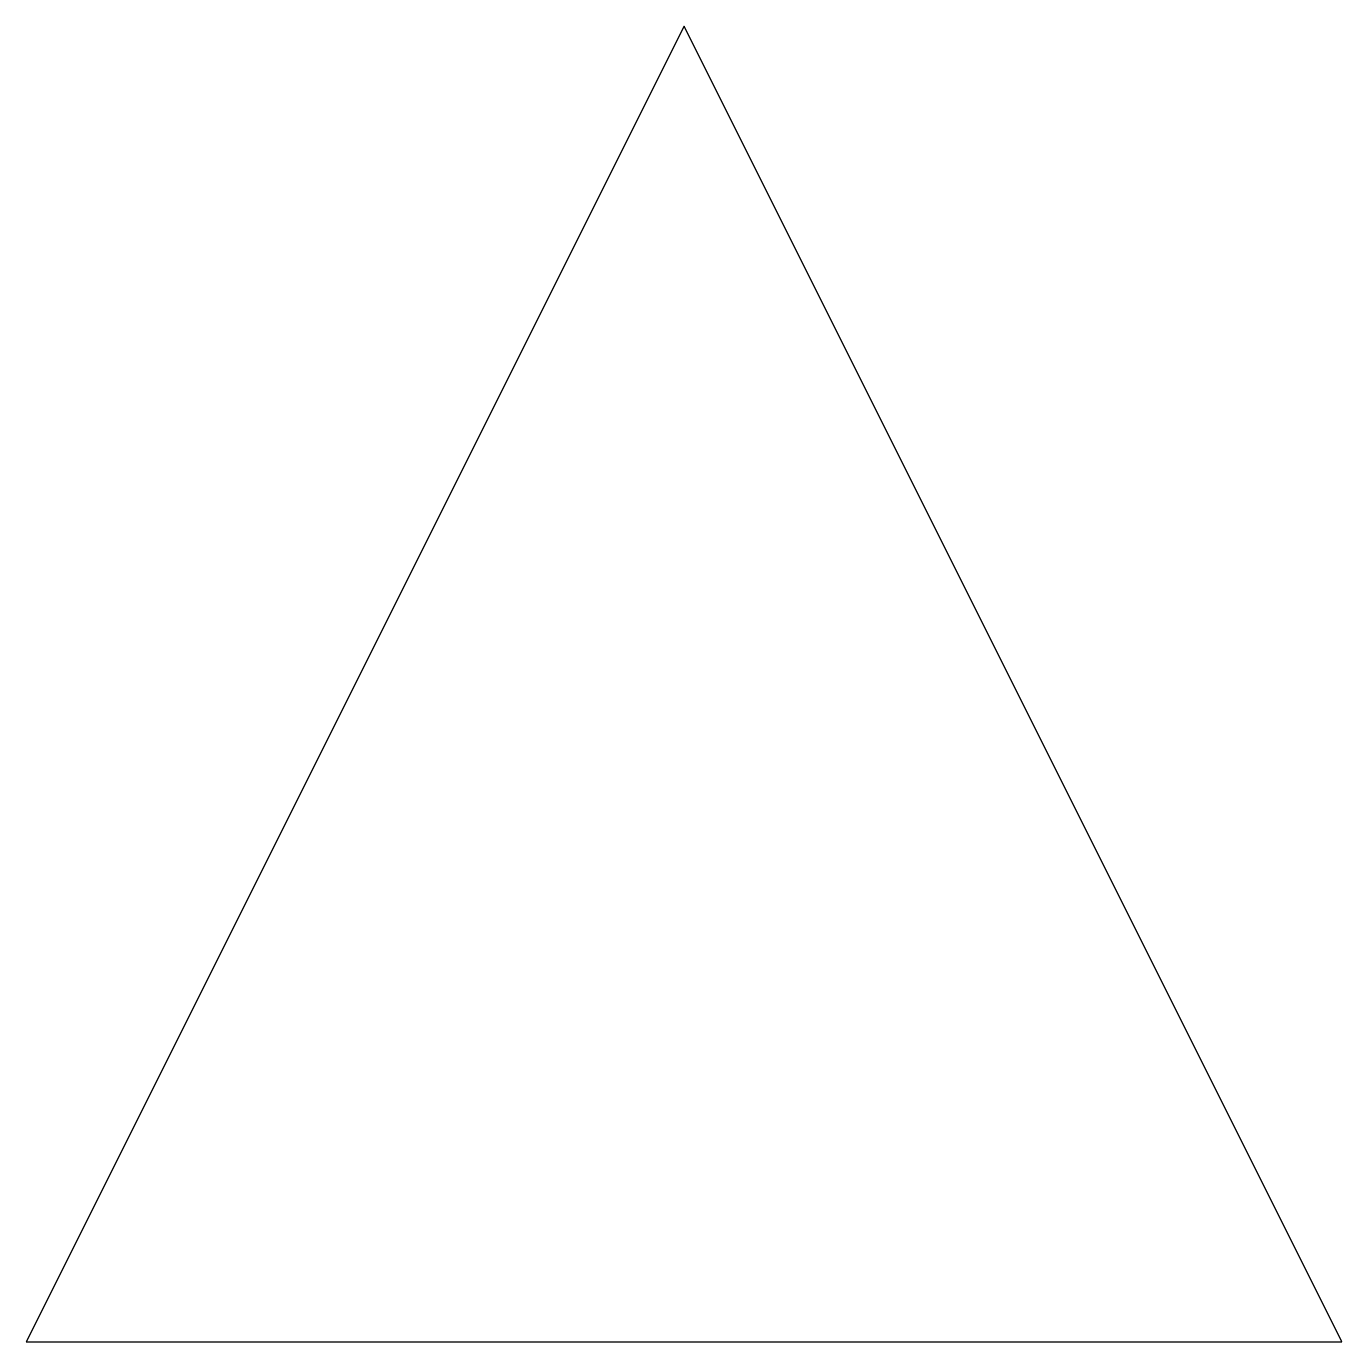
# Model space of a CAD drawing. Extents: x 0 to 1, y 0 to 1.
import ezdxf

# ---------------------------------------------------------------- set-up
doc = ezdxf.new("R2010")
doc.units = 0

msp = doc.modelspace()

# ---------------------------------------------------------------- linework, layer by layer
at = {"color": 3}
msp.add_3dface([(0, 0), (1, 0), (0.5, 1)], dxfattribs=at)

doc.saveas('drawing.dxf')
